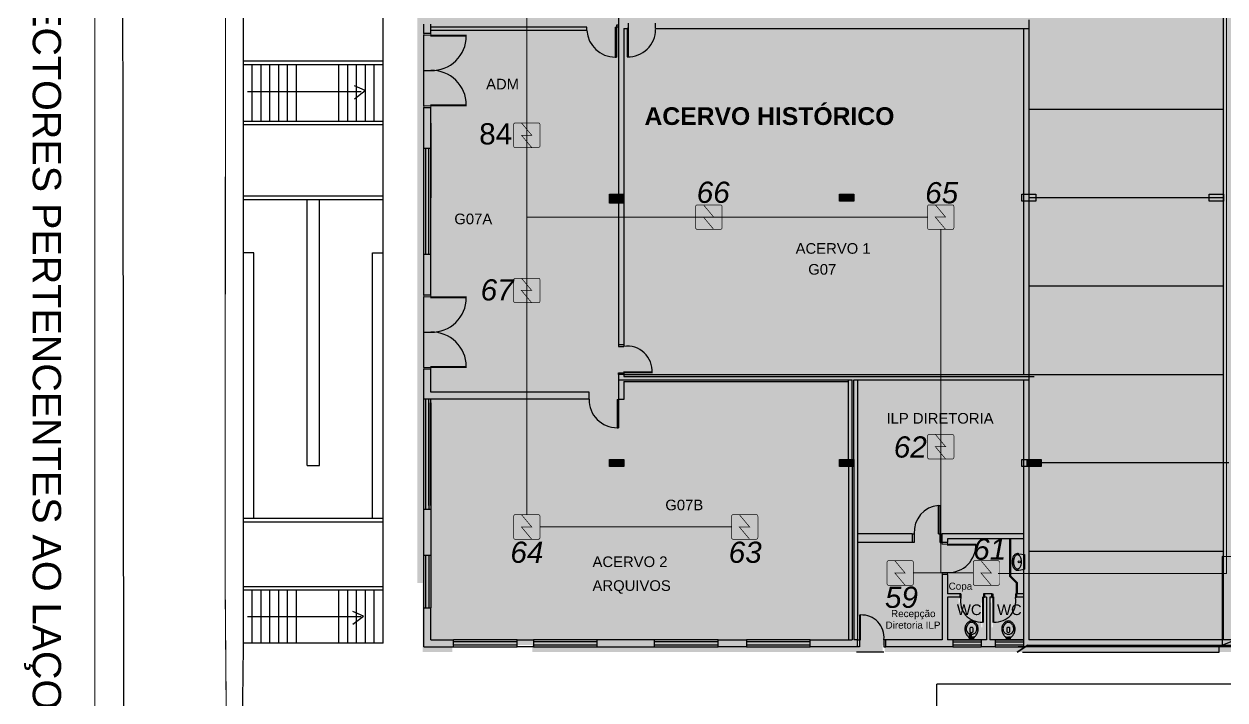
# Model space of a CAD drawing. Header units: metres. Extents: x -331 to 2982, y 362 to 2539.
# Drawn here: x 732.57 to 766.52, y 978.54 to 997.66 of the extents above; entities that cross this region are included whole.
import ezdxf
from ezdxf.enums import TextEntityAlignment as Align

# ---------------------------------------------------------------- set-up
doc = ezdxf.new("R2010")
doc.units = ezdxf.units.M
doc.layers.get('0').update_dxf_attribs({"color": 251})
for name, color, linetype in [('72_EGR_BASE_PRIMITIVE', 7, 'Continuous'), ('CX', 251, 'Continuous'), ('DET. FUMAÇA', 1, 'Continuous'), ('Div', 251, 'Continuous'), ('Pis', 251, 'Continuous')]:
    doc.layers.add(name, color=color, linetype=linetype)
doc.layers.add('_salas', color=251, linetype='Continuous', plot=False)
doc.styles.add('ARIAL', font='arial.ttf')
doc.styles.add('DESTAQUE', font='arial.ttf', dxfattribs={"height": 0.4})
doc.styles.get("Standard").update_dxf_attribs({"font": 'arial.ttf', "height": 0.3})
doc.styles.add('X3G_ENTITY_1416CCA9', font='arial.ttf', dxfattribs={"height": 0.6})
doc.styles.add('X3G_ENTITY_1416CCB3', font='arial.ttf', dxfattribs={"height": 0.6})
doc.styles.add('X3G_ENTITY_1416CCBD', font='arial.ttf', dxfattribs={"height": 0.6})
doc.styles.add('X3G_ENTITY_1416CCC7', font='arial.ttf', dxfattribs={"height": 0.6})
doc.styles.add('X3G_ENTITY_1416CCD1', font='arial.ttf', dxfattribs={"height": 0.6})
doc.styles.add('X3G_ENTITY_1416CCDB', font='arial.ttf', dxfattribs={"height": 0.6})
doc.styles.add('X3G_ENTITY_1416CCE5', font='arial.ttf', dxfattribs={"height": 0.6})
doc.styles.add('X3G_ENTITY_1416CCEF', font='arial.ttf', dxfattribs={"height": 0.6})
doc.styles.add('X3G_ENTITY_1416CCF9', font='arial.ttf', dxfattribs={"height": 0.6})
doc.styles.add('X3G_ENTITY_14210D82', font='arial.ttf', dxfattribs={"height": 0.3})
doc.styles.add('X3G_ENTITY_14210DC2', font='arial.ttf', dxfattribs={"height": 0.3})
doc.styles.add('X3G_ENTITY_14210E40', font='arialbd.ttf', dxfattribs={"height": 0.5})
doc.styles.add('X3G_ENTITY_14210E7E', font='arial.ttf', dxfattribs={"height": 0.3})
doc.styles.add('X3G_ENTITY_14210ED7', font='arial.ttf', dxfattribs={"height": 0.3})
doc.styles.add('X3G_ENTITY_14210F54', font='arial.ttf', dxfattribs={"height": 0.3})
doc.styles.add('X3G_ENTITY_14210FD1', font='arial.ttf', dxfattribs={"height": 0.2})
doc.styles.add('X3G_ENTITY_14211013', font='arial.ttf', dxfattribs={"height": 0.2})
doc.styles.add('X3G_ENTITY_14211092', font='arial.ttf', dxfattribs={"height": 0.2})

# ---------------------------------------------------------------- blocks, each defined once
blk = doc.blocks.new('PILAR')
for p, q in [((-0.1, 0.2), (0.1, 0.2)), ((-0.1, -0.2), (-0.1, 0.2)), ((0.1, 0.2), (0.1, -0.2)), ((0.1, -0.2), (-0.1, -0.2))]:
    blk.add_line(p, q)
blk.add_solid([(-0.1, -0.2), (-0.1, 0.2), (0.1, -0.2), (0.1, 0.2)])
blk = doc.blocks.new('Detector de fumaça')
at = {"layer": 'DET. FUMAÇA', "linetype": 'Continuous', "lineweight": 15, "const_width": 0.0187}
blk.add_lwpolyline([(774.599, 539.816), (775.249, 539.816, -0.414214), (775.296, 539.769), (775.296, 539.167, -0.414214), (775.249, 539.12), (774.599, 539.12, -0.414214), (774.553, 539.167), (774.553, 539.769, -0.414214)], format="xyb", close=True, dxfattribs=at)
blk.add_lwpolyline([(774.773, 539.816), (775.064, 539.468), (774.773, 539.468), (775.064, 539.12)], dxfattribs=at)
blk = doc.blocks.new('BACIA')
for p, q in [((-0.069, -0.15), (-0.074, -0.15)), ((-0.062, -0.15), (-0.069, -0.15)), ((-0.062, -0.092), (-0.062, -0.15)), ((0, -0.08), (-0.052, -0.08)), ((-0.044, -0.304), (-0.044, -0.4)), ((0.052, -0.08), (0, -0.08)), ((0.032, -0.115), (0, -0.115)), ((0.036, -0.142), (0.036, -0.131)), ((0.044, -0.4), (0.044, -0.304)), ((0.062, -0.15), (0.062, -0.092)), ((0.069, -0.15), (0.062, -0.15)), ((0.074, -0.15), (0.069, -0.15)), ((-0.118, -0.489), (-0.136, -0.454)), ((0.118, -0.489), (0.136, -0.454))]:
    blk.add_line(p, q)
for points in [[(-0.062, -0.15), (0, -0.15)], [(0.062, -0.15), (0, -0.15)]]:
    blk.add_lwpolyline(points)
blk.add_lwpolyline([(-0.044, -0.15, 0.380199), (-0.036, -0.142), (-0.036, -0.131, 0.087349), (-0.037, -0.127, -0.172037), (-0.037, -0.118, -0.102747), (-0.036, -0.116, -0.167994), (-0.032, -0.115), (0, -0.115)], format="xyb")
for centre, radius, start, end in [((0.055, -0.38), 0.243, 163.2378, 187.0453), ((0.145, -0.398), 0.335, 145.8476, 164.7475), ((-0.008, -0.384), 0.146, 149.7019, 190.4456), ((0.001, -0.386), 0.154, 90.2488, 150.3441), ((0.132, -0.391), 0.32, 131.9479, 145.5381), ((-0.075, -0.16), 0.0102, 88.3086, 135.2439), ((-0.051, -0.092), 0.0118, 93.6802, 181.2989), ((0, -0.356), 0.0683, 49.3118, 130.6882), ((-0.001, -0.386), 0.154, 29.6559, 89.7512), ((0.032, -0.122), 0.00666, 53.8977, 92.0428), ((0.032, -0.121), 0.00592, 22.5984, 46.064), ((0.048, -0.132), 0.0119, 155.9796, 175.9479), ((0.044, -0.142), 0.00832, 182.0149, 265.282), ((0.025, -0.123), 0.0131, 340.3418, 19.3875), ((0.051, -0.092), 0.0118, 358.7011, 86.3198), ((0.075, -0.16), 0.0102, 44.7561, 91.6914), ((-0.132, -0.391), 0.32, 34.4619, 48.0521), ((-0.145, -0.398), 0.335, 15.2525, 34.1524), ((0.008, -0.384), 0.146, 349.5544, 30.2981), ((-0.055, -0.38), 0.243, 352.9547, 16.7622), ((0.06, -0.382), 0.248, 186.483, 211.073), ((0.076, -0.369), 0.268, 211.6809, 231.8397), ((0.003, -0.383), 0.157, 190.028, 206.9274), ((0.076, -0.369), 0.228, 211.6809, 231.8397), ((0, -0.461), 0.149, 233.0019, 270.1282), ((0, -0.461), 0.109, 233.0019, 270.1282), ((-0.02, -0.4), 0.0241, 179.1095, 246.4896), ((0, -0.343), 0.0846, 249.2223, 290.7777), ((0, -0.461), 0.109, 269.8718, 306.9981), ((0, -0.461), 0.149, 269.8718, 306.9981), ((0.02, -0.4), 0.0241, 293.5104, 0.8905), ((-0.076, -0.369), 0.228, 308.1603, 328.3191), ((-0.076, -0.369), 0.268, 308.1603, 328.3191), ((-0.003, -0.383), 0.157, 333.0726, 349.972), ((-0.06, -0.382), 0.248, 328.927, 353.517)]:
    blk.add_arc(centre, radius, start, end)
blk = doc.blocks.new('Lavat-m')
for p, q in [((-0.231, -0.178), (-0.204, -0.02)), ((-0.204, -0.02), (0.204, -0.02)), ((0.231, -0.178), (0.204, -0.02))]:
    blk.add_line(p, q)
blk.add_lwpolyline([(-0.235, -0.219, 0.144135), (-0.219, -0.273, 0.107177), (-0.166, -0.326, 0.077907), (-0.094, -0.358, 0.065123), (0, -0.37, 0.065123), (0.094, -0.358, 0.077907), (0.166, -0.326, 0.107177), (0.219, -0.273, 0.144135), (0.235, -0.219, 0.144135)], format="xyb")
blk.add_lwpolyline([(0.199, -0.219, 0.144135), (0.189, -0.185, 0.107177), (0.147, -0.143, 0.077907), (0.084, -0.115, 0.065123), (0, -0.104, 0.065123), (-0.084, -0.115, 0.077907), (-0.147, -0.143, 0.107177), (-0.189, -0.185, 0.144135), (-0.199, -0.219, 0.144135), (-0.189, -0.253, 0.107177), (-0.147, -0.295, 0.077907), (-0.084, -0.323, 0.065123), (0, -0.334, 0.065123), (0.084, -0.323, 0.077907), (0.147, -0.295, 0.107177), (0.189, -0.253, 0.144135)], format="xyb", close=True)
blk.add_circle((0, -0.166), 0.03)
for start, end in [(170, 180), (0, 10)]:
    blk.add_arc((0, -0.219), 0.235, start, end)
blk = doc.blocks.new('5402fc7a-3275-4cf8-b8b6-c7320fe52705')
at = {"layer": 'Pis'}
for p, q in [((758.42, 983.247), (758.42, 984.047)), ((758.47, 983.247), (758.47, 984.047))]:
    blk.add_line(p, q, dxfattribs=at)
blk.add_arc((758.482, 983.301), 0.748, 94.6189, 184.1591, dxfattribs=at)

msp = doc.modelspace()

# ---------------------------------------------------------------- hatches: boundary and pattern name
at = {"layer": '_salas', "transparency": 33554559}
h = msp.add_hatch(color=256, dxfattribs=at)
h.dxf.hatch_style = 1
h.paths.add_polyline_path([(743.691, 1030.197), (738.741, 1030.197), (738.741, 1007.497), (743.691, 1007.497), (743.691, 981.851), (780.886, 981.883), (780.886, 1015.047), (784.766, 1015.047), (784.766, 1015.761), (810.566, 1029.56), (810.566, 1041.747), (784.766, 1055.419), (767.741, 1055.419), (767.741, 1064.147), (769.951, 1064.147), (769.951, 1067.119), (767.851, 1067.119), (750.241, 1076.027), (750.241, 1078.035), (743.741, 1078.035)])
h.paths.add_polyline_path([(790.666, 1042.793), (802.173, 1036.644), (802.173, 1034.859), (790.666, 1028.71)], flags=16)
at = {"layer": '_salas'}
h = msp.add_hatch(color=256, dxfattribs=at)
h.paths.add_polyline_path([(756.098, 980.097), (755.991, 980.097), (755.991, 984.997), (755.948, 984.997), (755.948, 980.097), (754.761, 980.097), (754.761, 979.897), (756.098, 979.897)])
h.paths.add_polyline_path([(755.948, 984.997), (755.841, 984.997), (755.841, 980.097), (755.948, 980.097)], flags=17)
h.paths.add_polyline_path([(756.098, 987.447), (755.991, 987.447), (755.991, 985.197), (755.991, 984.997), (755.991, 980.097), (756.098, 980.097), (756.098, 980.214)])
h.paths.add_polyline_path([(758.791, 980.097), (758.641, 980.097), (758.641, 981.297), (758.991, 981.297), (758.991, 981.397), (758.641, 981.397), (758.641, 981.947), (758.491, 981.947), (758.491, 980.097), (756.898, 980.097), (756.898, 979.897), (758.791, 979.897)])
h.paths.add_polyline_path([(759.741, 981.297), (759.691, 981.297), (759.661, 981.297), (759.661, 980.597), (759.631, 980.597, -0.494134), (759.021, 981.297), (758.991, 981.297), (758.641, 981.297), (758.641, 980.097), (758.791, 980.097), (759.591, 980.097), (759.741, 980.097)])
h.paths.add_polyline_path([(759.499, 980.329, -0.082654), (759.453, 980.229, -0.059368), (759.403, 980.172, -0.207706), (759.395, 980.169), (759.39, 980.169), (759.383, 980.169), (759.383, 980.111, -0.439902), (759.371, 980.099), (759.321, 980.099), (759.271, 980.099, -0.439902), (759.258, 980.111), (759.258, 980.169), (759.251, 980.169), (759.246, 980.169, -0.207706), (759.239, 980.172, -0.059368), (759.189, 980.229, -0.082654), (759.143, 980.329, -0.104255), (759.134, 980.429, -0.107708), (759.168, 980.529, -0.088187), (759.231, 980.599, -0.163426), (759.321, 980.629, -0.163426), (759.411, 980.599, -0.088187), (759.473, 980.529, -0.107708), (759.507, 980.429, -0.104255)], flags=16)
h.paths.add_polyline_path([(759.255, 980.567, 0.087722), (759.202, 980.508), (759.184, 980.473, 0.073871), (759.17, 980.429, 0.179674), (759.187, 980.329, 0.268395), (759.321, 980.251, 0.268395), (759.454, 980.329, 0.179674), (759.472, 980.429, 0.073871), (759.457, 980.473), (759.439, 980.508, 0.087722), (759.386, 980.567, 0.162717), (759.321, 980.589, 0.162717)], flags=0)
h.paths.add_polyline_path([(759.365, 980.419), (759.365, 980.323, -0.370787), (759.276, 980.323), (759.276, 980.419, -0.339577), (759.294, 980.443, -0.163738), (759.348, 980.443, -0.339577)], flags=0)
h.paths.add_polyline_path([(759.358, 980.137, 0.172037), (759.358, 980.146, -0.123106), (759.357, 980.152), (759.357, 980.161, -0.400462), (759.364, 980.169), (759.321, 980.169), (759.277, 980.169, -0.400462), (759.285, 980.161), (759.285, 980.152, -0.123106), (759.284, 980.146, 0.172037), (759.284, 980.137, 0.102747), (759.285, 980.135, 0.149716), (759.289, 980.134), (759.321, 980.134), (759.353, 980.134, 0.149716), (759.356, 980.135, 0.102747)], flags=0)
h.paths.add_polyline_path([(759.453, 980.229, 0.082654), (759.499, 980.329, 0.104255), (759.507, 980.429, 0.107708), (759.473, 980.529, 0.088187), (759.411, 980.599, 0.163426), (759.321, 980.629, 0.163426), (759.231, 980.599, 0.088187), (759.168, 980.529, 0.107708), (759.134, 980.429, 0.104255), (759.143, 980.329, 0.082654), (759.189, 980.229, 0.060312), (759.24, 980.171, 0.161718), (759.246, 980.169), (759.251, 980.169), (759.258, 980.169), (759.276, 980.169, -0.449066), (759.285, 980.161), (759.285, 980.152, -0.035376), (759.285, 980.15), (759.285, 980.161, 0.380199), (759.277, 980.169), (759.258, 980.169), (759.258, 980.111, 0.388984), (759.269, 980.099), (759.321, 980.099), (759.372, 980.099, 0.388984), (759.383, 980.111), (759.383, 980.169), (759.39, 980.169), (759.396, 980.169, 0.161718), (759.402, 980.171, 0.060312)], flags=0)
h.paths.add_polyline_path([(759.358, 980.137, 0.172037), (759.358, 980.146, -0.123106), (759.357, 980.152), (759.357, 980.161, -0.400462), (759.364, 980.169, 0.380199), (759.357, 980.161), (759.357, 980.15, 0.067295), (759.357, 980.147, -0.166865), (759.358, 980.139, -0.068596), (759.358, 980.137, -57.771036)], flags=0)
h.paths.add_polyline_path([(759.285, 980.135, 0.149716), (759.289, 980.134), (759.289, 980.134, -0.167994)], flags=0)
h.paths.add_polyline_path([(759.284, 980.137, -0.023165), (759.283, 980.139, 0.051225)], flags=0)
h.paths.add_polyline_path([(759.365, 980.42, 0.294312), (759.351, 980.442, 0.183333), (759.291, 980.442, 0.294312), (759.276, 980.42), (759.276, 980.323, 0.370787), (759.365, 980.323)], flags=0)
h.paths.add_polyline_path([(760.408, 980.42, 0.294312), (760.393, 980.442, 0.183333), (760.333, 980.442, 0.294312), (760.319, 980.42), (760.319, 980.323, 0.370787), (760.408, 980.323)], flags=0)
h.paths.add_polyline_path([(760.495, 980.229, 0.082654), (760.541, 980.329, 0.104255), (760.55, 980.429, 0.107708), (760.516, 980.529, 0.088187), (760.453, 980.599, 0.163426), (760.363, 980.629, 0.163426), (760.273, 980.599, 0.088187), (760.211, 980.529, 0.107708), (760.177, 980.429, 0.104255), (760.185, 980.329, 0.082654), (760.231, 980.229, 0.060312), (760.282, 980.171, 0.161718), (760.288, 980.169), (760.294, 980.169), (760.301, 980.169), (760.318, 980.169, -0.449066), (760.327, 980.161), (760.327, 980.152, -0.035376), (760.327, 980.15), (760.327, 980.161, 0.380199), (760.32, 980.169), (760.301, 980.169), (760.301, 980.111, 0.388984), (760.312, 980.099), (760.363, 980.099), (760.415, 980.099, 0.388984), (760.426, 980.111), (760.426, 980.169), (760.433, 980.169), (760.438, 980.169, 0.161718), (760.444, 980.171, 0.060312)])
h.paths.add_polyline_path([(760.298, 980.567, 0.087722), (760.245, 980.508), (760.227, 980.473, 0.073871), (760.212, 980.429, 0.179674), (760.23, 980.329, 0.268395), (760.363, 980.251, 0.268395), (760.497, 980.329, 0.179674), (760.514, 980.429, 0.073871), (760.5, 980.473), (760.482, 980.508, 0.087722), (760.429, 980.567, 0.162717), (760.363, 980.589, 0.162717)], flags=16)
h.paths.add_polyline_path([(760.407, 980.169, 0.380199), (760.399, 980.161), (760.399, 980.15, 0.067295), (760.4, 980.147, -0.166865), (760.401, 980.139, -0.068596), (760.4, 980.137, -57.771036), (760.4, 980.137, 0.172037), (760.4, 980.146, -0.123106), (760.399, 980.152), (760.399, 980.161, -0.400462)], flags=16)
h.paths.add_polyline_path([(760.319, 980.323), (760.319, 980.419, -0.339577), (760.336, 980.443, -0.163738), (760.39, 980.443, -0.339577), (760.408, 980.419), (760.408, 980.323, -0.370787)], flags=0)
h.paths.add_polyline_path([(760.326, 980.139, 0.051226), (760.326, 980.137, -0.023165)], flags=16)
h.paths.add_polyline_path([(760.332, 980.134, -0.017829), (760.331, 980.134)], flags=16)
h.paths.add_polyline_path([(759.991, 980.097), (759.841, 980.097), (759.841, 981.297), (759.891, 981.297), (759.891, 981.397), (759.691, 981.397), (759.691, 981.297), (759.741, 981.297), (759.741, 980.097), (759.591, 980.097), (759.591, 979.897), (759.991, 979.897)])
h.paths.add_polyline_path([(759.591, 980.037), (758.791, 980.037), (758.791, 979.957), (759.591, 979.957)])
h.paths.add_polyline_path([(759.591, 979.957), (758.791, 979.957), (758.791, 979.897), (759.591, 979.897)])
h.paths.add_polyline_path([(760.791, 980.037), (759.991, 980.037), (759.991, 979.957), (760.791, 979.957)])
h.paths.add_polyline_path([(760.791, 980.097), (759.991, 980.097), (759.991, 980.037), (760.791, 980.037)])
h.paths.add_polyline_path([(760.791, 979.957), (759.991, 979.957), (759.991, 979.897), (760.791, 979.897)])
h.paths.add_polyline_path([(760.791, 982.092), (760.659, 982.069, -0.043661), (760.618, 982.065, -0.144135), (760.565, 982.081, -0.107177), (760.512, 982.134, -0.077907), (760.48, 982.206, -0.065123), (760.467, 982.3, -0.065123), (760.48, 982.394, -0.077907), (760.512, 982.466, -0.107177), (760.565, 982.519, -0.144135), (760.618, 982.535, -0.043661), (760.659, 982.531), (760.791, 982.508), (760.791, 982.947), (760.421, 982.947), (760.421, 981.909), (760.621, 981.709), (760.621, 981.397), (760.791, 981.397)])
h.paths.add_polyline_path([(760.791, 981.397), (760.591, 981.397), (760.591, 981.297), (760.791, 981.297)])
h.paths.add_polyline_path([(752.961, 980.097), (752.161, 980.097), (752.161, 979.897), (752.961, 979.897)])
h.paths.add_polyline_path([(754.761, 979.952), (752.961, 979.952), (752.961, 979.897), (754.761, 979.897)])
h.paths.add_polyline_path([(754.761, 980.042), (752.961, 980.042), (752.961, 979.952), (754.761, 979.952)])
h.paths.add_polyline_path([(754.761, 980.097), (752.961, 980.097), (752.961, 980.042), (754.761, 980.042)])
h.paths.add_polyline_path([(752.161, 979.952), (750.361, 979.952), (750.361, 979.897), (752.161, 979.897)])
h.paths.add_polyline_path([(752.161, 980.042), (750.361, 980.042), (750.361, 979.952), (752.161, 979.952)])
h.paths.add_polyline_path([(752.161, 980.097), (750.361, 980.097), (750.361, 980.042), (752.161, 980.042)])
h.paths.add_polyline_path([(750.361, 980.097), (748.741, 980.097), (748.741, 979.897), (750.361, 979.897)])
h.paths.add_polyline_path([(748.741, 979.952), (746.941, 979.952), (746.941, 979.897), (748.741, 979.897)])
h.paths.add_polyline_path([(748.741, 980.042), (746.941, 980.042), (746.941, 979.952), (748.741, 979.952)])
h.paths.add_polyline_path([(748.741, 980.097), (746.941, 980.097), (746.941, 980.042), (748.741, 980.042)])
h.paths.add_polyline_path([(744.681, 980.097), (744.041, 980.097), (744.041, 980.997), (743.841, 980.997), (743.841, 979.897), (744.681, 979.897)])
h.paths.add_polyline_path([(743.986, 982.487), (743.896, 982.487), (743.896, 980.997), (743.986, 980.997)])
h.paths.add_polyline_path([(744.041, 982.487), (743.986, 982.487), (743.986, 980.997), (744.041, 980.997)])
h.paths.add_polyline_path([(743.896, 982.487), (743.841, 982.487), (743.841, 980.997), (743.896, 980.997)])
h = msp.add_hatch(color=256, dxfattribs=at)
h.paths.add_polyline_path([(775.397, 984.134, -0.427098), (774.697, 984.804), (774.697, 984.834), (775.397, 984.834), (775.397, 984.897), (772.541, 984.897), (772.541, 980.097), (775.397, 980.097)])
h.paths.add_polyline_path([(774.563, 981.112), (774.563, 980.112), (772.563, 980.112), (772.563, 981.112)], flags=16)
h.paths.add_polyline_path([(774.565, 981.984), (772.565, 981.984), (772.565, 982.984), (774.565, 982.984)], flags=16)
h.paths.add_polyline_path([(775.382, 980.72), (775.382, 980.12), (774.582, 980.12), (774.582, 980.72)], flags=16)
h.paths.add_polyline_path([(773.161, 981.146), (772.561, 981.146), (772.561, 981.946), (773.161, 981.946)], flags=16)
h.paths.add_polyline_path([(773.169, 983.032), (772.569, 983.032), (772.569, 983.832), (773.169, 983.832)], flags=16)
h.paths.add_polyline_path([(774.574, 983.868), (772.574, 983.868), (772.574, 984.868), (774.574, 984.868)], flags=16)
h.paths.add_polyline_path([(777.891, 983.922), (776.263, 983.922, -0.427098), (775.593, 983.222), (775.563, 983.222), (775.563, 983.922), (775.497, 983.922), (775.497, 980.097), (777.891, 980.097), (777.891, 980.2), (777.891, 981)])
h.paths.add_polyline_path([(777.521, 981.162), (777.521, 980.162), (775.521, 980.162), (775.521, 981.162)], flags=16)
h.paths.add_polyline_path([(776.846, 981.866), (776.846, 983.866), (777.846, 983.866), (777.846, 981.866)], flags=16)
h.paths.add_polyline_path([(776.125, 981.289), (775.525, 981.289), (775.525, 982.089), (776.125, 982.089)], flags=16)
h.paths.add_polyline_path([(780.841, 983.147), (780.841, 983.922), (780.731, 983.922), (780.731, 983.222), (780.701, 983.222, -0.427098), (780.031, 983.922), (778.041, 983.922), (778.041, 981), (778.041, 980.2), (778.041, 980.097), (780.841, 980.097)])
h.paths.add_polyline_path([(780.801, 981.13), (780.801, 980.13), (778.801, 980.13), (778.801, 981.13)], flags=16)
h.paths.add_polyline_path([(779.1, 981.892), (778.1, 981.892), (778.1, 983.892), (779.1, 983.892)], flags=16)
h.paths.add_polyline_path([(780.213, 982.02), (780.813, 982.02), (780.813, 981.22), (780.213, 981.22)], flags=16)
h.paths.add_polyline_path([(780.213, 982.092), (780.213, 982.892), (780.813, 982.892), (780.813, 982.092)], flags=16)
h.paths.add_polyline_path([(760.791, 981.297), (760.591, 981.297), (760.591, 981.297), (760.561, 981.297), (760.561, 981.297, -0.494134), (759.951, 980.597), (759.921, 980.597), (759.921, 981.297), (759.891, 981.297), (759.841, 981.297), (759.841, 980.097), (759.991, 980.097), (760.791, 980.097)])
h.paths.add_polyline_path([(760.516, 980.529, -0.107708), (760.55, 980.429, -0.104255), (760.541, 980.329, -0.082654), (760.495, 980.229, -0.059368), (760.445, 980.172, -0.207706), (760.438, 980.169), (760.426, 980.169), (760.426, 980.111, -0.439902), (760.413, 980.099), (760.363, 980.099), (760.313, 980.099, -0.439902), (760.301, 980.111), (760.301, 980.169), (760.289, 980.169, -0.207706), (760.281, 980.172, -0.059368), (760.231, 980.229, -0.082654), (760.185, 980.329, -0.104255), (760.177, 980.429, -0.107708), (760.211, 980.529, -0.088187), (760.273, 980.599, -0.163426), (760.363, 980.629, -0.163426), (760.453, 980.599, -0.088187)], flags=16)
h.paths.add_polyline_path([(760.298, 980.567, 0.087722), (760.245, 980.508), (760.227, 980.473, 0.073871), (760.212, 980.429, 0.179674), (760.23, 980.329, 0.268395), (760.363, 980.251, 0.268395), (760.497, 980.329, 0.179674), (760.514, 980.429, 0.073871), (760.5, 980.473), (760.482, 980.508, 0.087722), (760.429, 980.567, 0.162717), (760.363, 980.589, 0.162717)], flags=0)
h.paths.add_polyline_path([(760.408, 980.419), (760.408, 980.323, -0.370787), (760.319, 980.323), (760.319, 980.419, -0.339577), (760.336, 980.443, -0.163738), (760.39, 980.443, -0.339577)], flags=0)
h.paths.add_polyline_path([(760.408, 980.169, 0.041196), (760.407, 980.169)], flags=0)
h.paths.add_polyline_path([(760.327, 980.161, 0.017585), (760.327, 980.161)], flags=0)
h.paths.add_polyline_path([(760.334, 980.134, -0.465495), (760.326, 980.139, -0.166865), (760.327, 980.147, 50.158676), (760.326, 980.146, 0.172037), (760.326, 980.137, 0.102747), (760.328, 980.135, 0.149716), (760.331, 980.134)], flags=0)
h.paths.add_polyline_path([(759.021, 981.297), (758.991, 981.297), (758.641, 981.297), (758.641, 980.097), (758.791, 980.097), (759.591, 980.097), (759.741, 980.097), (759.741, 981.297), (759.691, 981.297), (759.661, 981.297), (759.661, 980.597), (759.631, 980.597, -0.494134)])
h.paths.add_polyline_path([(759.168, 980.529, -0.088187), (759.231, 980.599, -0.163426), (759.321, 980.629, -0.163426), (759.411, 980.599, -0.088187), (759.473, 980.529, -0.107708), (759.507, 980.429, -0.104255), (759.499, 980.329, -0.082654), (759.453, 980.229, -0.059368), (759.403, 980.172, -0.207706), (759.395, 980.169), (759.383, 980.169), (759.383, 980.111, -0.439902), (759.371, 980.099), (759.321, 980.099), (759.271, 980.099, -0.439902), (759.258, 980.111), (759.258, 980.169), (759.246, 980.169, -0.207706), (759.239, 980.172, -0.059368), (759.189, 980.229, -0.082654), (759.143, 980.329, -0.104255), (759.134, 980.429, -0.107708)], flags=16)
h.paths.add_polyline_path([(759.255, 980.567, 0.087722), (759.202, 980.508), (759.184, 980.473, 0.073871), (759.17, 980.429, 0.179674), (759.187, 980.329, 0.268395), (759.321, 980.251, 0.268395), (759.454, 980.329, 0.179674), (759.472, 980.429, 0.073871), (759.457, 980.473), (759.439, 980.508, 0.087722), (759.386, 980.567, 0.162717), (759.321, 980.589, 0.162717)], flags=0)
h.paths.add_polyline_path([(759.294, 980.443, -0.163738), (759.348, 980.443, -0.339577), (759.365, 980.419), (759.365, 980.323, -0.370787), (759.276, 980.323), (759.276, 980.419, -0.339577)], flags=16)
h.paths.add_polyline_path([(759.366, 980.169, 0.041196), (759.364, 980.169)], flags=16)
h.paths.add_polyline_path([(759.285, 980.161, 0.017585), (759.285, 980.161)], flags=16)
h.paths.add_polyline_path([(759.284, 980.146, 0.172037), (759.284, 980.137, 0.102747), (759.285, 980.135, 0.149716), (759.289, 980.134), (759.291, 980.134, -0.465495), (759.283, 980.139, -0.166865), (759.284, 980.147, 50.158676)], flags=16)
h.paths.add_polyline_path([(760.391, 981.897), (760.391, 982.947), (758.641, 982.947), (758.641, 982.847), (758.641, 982.802), (759.441, 982.802, -0.432301), (758.641, 981.997), (758.641, 981.947), (758.641, 981.397), (758.991, 981.397), (759.021, 981.397), (759.021, 981.297, 0.494134), (759.631, 980.597), (759.631, 981.297), (759.661, 981.297), (759.661, 981.397), (759.691, 981.397), (759.891, 981.397), (759.921, 981.397), (759.921, 981.297), (759.951, 981.297), (759.951, 980.597, 0.494136), (760.561, 981.297), (760.561, 981.297), (760.561, 981.397), (760.591, 981.397), (760.591, 981.697)])
h.paths.add_polyline_path([(759.441, 982.772), (758.641, 982.772), (758.641, 982.797), (758.491, 982.797), (758.491, 982.847), (758.437, 982.847), (758.437, 983.097), (758.387, 983.097), (758.387, 983.897, 0.411162), (757.703, 983.097), (757.701, 983.097), (757.701, 982.847), (757.64, 982.847), (756.098, 982.847), (756.098, 980.214), (756.153, 980.214), (756.153, 980.914), (756.183, 980.914), (756.183, 980.214), (756.153, 980.214), (756.153, 980.097), (756.098, 980.097), (756.098, 979.897), (756.846, 979.897), (756.846, 980.097), (756.898, 980.097), (758.491, 980.097), (758.491, 981.947), (758.491, 981.997), (758.641, 981.997, 0.420917)])
h = msp.add_hatch(color=256, dxfattribs=at)
h.paths.add_polyline_path([(772.441, 982.547), (766.441, 980.097), (772.441, 980.097)])
h.paths.add_polyline_path([(772.441, 982.547), (766.441, 982.597), (766.441, 980.097)])
h.paths.add_polyline_path([(766.352, 980.097), (760.941, 980.097), (760.791, 979.997), (760.791, 979.897), (766.352, 979.897)])
h.paths.add_polyline_path([(760.941, 984.997), (760.891, 984.997), (760.791, 984.997), (760.791, 983.092), (760.791, 982.508), (760.817, 982.504), (760.817, 982.096), (760.791, 982.092), (760.791, 979.997), (760.941, 980.097)])
h.paths.add_polyline_path([(775.497, 980.097), (766.352, 980.097), (766.352, 979.897), (775.497, 979.897)])
h.paths.add_polyline_path([(775.497, 984.134), (775.397, 984.134), (775.397, 980.097), (775.497, 980.097)])
h.paths.add_polyline_path([(778.041, 983.922), (780.031, 983.922), (780.031, 984.022), (778.041, 984.022), (777.891, 984.022), (777.891, 981), (778.041, 981)])
h.paths.add_polyline_path([(778.041, 980.2), (777.891, 980.2), (777.891, 980.097), (778.041, 980.097)])
h.paths.add_polyline_path([(783.691, 980.053), (783.691, 980.097), (778.041, 980.097), (775.497, 980.097), (775.497, 979.897), (783.691, 979.897)])
h.paths.add_polyline_path([(780.991, 983.147), (780.841, 983.147), (780.841, 980.097), (780.991, 980.097)])
h.paths.add_polyline_path([(783.571, 983.053), (783.491, 983.053), (783.491, 980.097), (783.571, 980.097)])
h.paths.add_polyline_path([(783.611, 983.053), (783.571, 983.053), (783.571, 980.097), (783.611, 980.097)])
h.paths.add_polyline_path([(783.691, 983.053), (783.611, 983.053), (783.611, 980.097), (783.691, 980.097)])
h = msp.add_hatch(color=256, dxfattribs=at)
h.paths.add_polyline_path([(759.591, 980.097), (758.791, 980.097), (758.791, 980.037), (759.591, 980.037)])
h.paths.add_polyline_path([(760.621, 981.709), (760.421, 981.909), (760.421, 982.947), (760.391, 982.947), (760.391, 981.897), (760.591, 981.697), (760.591, 981.397), (760.621, 981.397)])
h.paths.add_polyline_path([(760.591, 981.397), (760.561, 981.397), (760.561, 981.297), (760.591, 981.297)])
h.paths.add_polyline_path([(760.408, 980.42, 0.294312), (760.393, 980.442, 0.183333), (760.333, 980.442, 0.294312), (760.319, 980.42), (760.319, 980.323, 0.370787), (760.408, 980.323)])
h.paths.add_polyline_path([(759.454, 980.329, 0.179674), (759.472, 980.429, 0.073871), (759.457, 980.473), (759.439, 980.508, 0.087722), (759.386, 980.567, 0.162717), (759.321, 980.589, 0.162717), (759.255, 980.567, 0.087722), (759.202, 980.508), (759.184, 980.473, 0.073871), (759.17, 980.429, 0.179674), (759.187, 980.329, 0.268395), (759.321, 980.251, 0.268395)])
h.paths.add_polyline_path([(759.365, 980.323, -0.370787), (759.276, 980.323), (759.276, 980.419, -0.302776), (759.291, 980.442, -0.183333), (759.351, 980.442, -0.302776), (759.365, 980.419)], flags=16)
h.paths.add_polyline_path([(759.358, 980.146, -0.123106), (759.357, 980.152), (759.357, 980.161, -0.400462), (759.364, 980.169), (759.321, 980.169), (759.277, 980.169, -0.400462), (759.285, 980.161), (759.285, 980.152, -0.123106), (759.284, 980.146, 0.172037), (759.284, 980.137, 0.102747), (759.285, 980.135, 0.149716), (759.289, 980.134), (759.321, 980.134), (759.353, 980.134, 0.149716), (759.356, 980.135, 0.102747), (759.358, 980.137, 0.172037)])
for points in [[(766.441, 982.597), (760.941, 982.597), (760.941, 980.097), (766.441, 980.097)], [(755.841, 981.861), (744.041, 981.851), (744.041, 980.997), (744.041, 980.097), (744.681, 980.097), (746.481, 980.097), (746.941, 980.097), (748.741, 980.097), (750.361, 980.097), (752.161, 980.097), (752.961, 980.097), (754.761, 980.097), (755.841, 980.097)], [(759.365, 980.42, 0.294312), (759.351, 980.442, 0.183333), (759.291, 980.442, 0.294312), (759.276, 980.42), (759.276, 980.323, 0.370787), (759.365, 980.323)]]:
    msp.add_hatch(color=256, dxfattribs=at).paths.add_polyline_path(points)

# ---------------------------------------------------------------- linework, layer by layer
at = {"lineweight": 0}
for p, q in [((743.873, 997.397), (743.873, 997.662)), ((744.073, 997.397), (744.073, 997.662)), ((744.073, 997.397), (743.873, 997.397)), ((743.873, 995.347), (743.873, 997.347)), ((739.023, 994.907), (739.023, 996.507)), ((739.273, 994.907), (739.273, 996.507)), ((739.523, 994.907), (739.523, 996.507)), ((739.773, 994.907), (739.773, 996.507)), ((741.473, 994.907), (741.473, 996.507)), ((741.723, 994.907), (741.723, 996.507)), ((741.973, 994.907), (741.973, 996.507)), ((742.223, 994.907), (742.223, 996.507)), ((742.473, 994.907), (742.473, 996.507)), ((742.217, 995.777), (741.913, 995.911)), ((741.913, 995.549), (742.217, 995.777)), ((743.873, 995.297), (744.073, 995.297)), ((743.873, 994.857), (743.873, 994.988)), ((744.073, 994.988), (744.073, 995.054)), ((744.073, 994.857), (744.073, 994.988)), ((755.623, 992.747), (756.023, 992.747)), ((743.873, 987.947), (743.873, 989.947)), ((758.673, 982.997), (758.523, 982.997)), ((759.023, 981.547), (759.023, 981.447)), ((759.923, 981.447), (759.923, 981.547)), ((760.623, 981.547), (760.623, 981.447)), ((760.623, 981.547), (760.623, 981.447)), ((746.973, 980.247), (746.973, 980.047)), ((748.773, 980.047), (748.773, 980.247)), ((756.131, 980.247), (756.023, 980.247)), ((756.131, 980.047), (756.131, 980.247)), ((758.523, 980.247), (756.931, 980.247)), ((758.823, 980.247), (759.623, 980.247)), ((760.023, 980.247), (760.823, 980.247))]:
    msp.add_line(p, q, dxfattribs=at)
msp.add_lwpolyline([(924.793, 803.353), (923.977, 997.797, 0.414222), (918.991, 1002.798, 0.000679), (885.373, 1002.81), (885.373, 1011.002), (885.373, 1011.602), (886.346, 1011.602, 0.742789), (887.202, 1015.306), (883.812, 1016.616), (861.104, 1023.517), (822.286, 1041.497), (810.536, 1047.218), (766.937, 1070.37), (744.433, 1083.333), (742.89, 1084.221), (740.77, 1085.453, 0.577621), (738.214, 1083.99), (738.288, 1030.283), (738.258, 981.963), (738.478, 955.361), (738.53, 946.811), (739.233, 850.325)], format="xyb", dxfattribs=at)
at = {"layer": '72_EGR_BASE_PRIMITIVE', "color": 251, "linetype": 'Continuous', "lineweight": -3, "true_color": 0x5f5f5f}
msp.add_lwpolyline([(756.185, 980.247), (756.185, 980.047), (756.131, 980.047)], dxfattribs=at)
at = {"layer": '_salas'}
for p, q in [((772.441, 982.547), (766.441, 982.597)), ((766.441, 982.597), (766.441, 980.097)), ((766.441, 980.097), (772.441, 982.547)), ((760.941, 980.097), (760.641, 979.897)), ((760.641, 979.897), (760.941, 980.097)), ((760.941, 980.097), (766.441, 980.097)), ((766.352, 979.897), (766.352, 980.097)), ((766.441, 980.097), (766.441, 980.097)), ((766.441, 980.097), (772.441, 980.097)), ((756.872, 979.897), (756.098, 979.897)), ((760.791, 979.897), (766.352, 979.897))]:
    msp.add_line(p, q, dxfattribs=at)
at = {"layer": 'CX', "ltscale": 8}
for points in [[(749.655, 997.537), (749.625, 997.537), (749.625, 996.737), (749.655, 996.737)], [(756.185, 980.247), (756.215, 980.247), (756.215, 980.947), (756.185, 980.947)]]:
    msp.add_lwpolyline(points, close=True, dxfattribs=at)
at = {"layer": 'CX', "color": 251, "ltscale": 8, "true_color": 0x606060}
for centre, radius, start, end in [((749.654, 997.507), 0.771, 267.8106, 0), ((756.247, 980.313), 0.635, 354.0063, 92.888)]:
    msp.add_arc(centre, radius, start, end, dxfattribs=at)
at = {"layer": 'Div', "color": 230, "linetype": 'Continuous', "lineweight": 0}
msp.add_line((734.572, 958.064), (734.572, 1091.908), dxfattribs=at)
at = {"layer": 'Div', "color": 150, "linetype": 'Continuous', "lineweight": 0}
for p, q in [((746.785, 999.741), (746.785, 983.784)), ((758.111, 992.199), (746.785, 992.199)), ((758.482, 991.851), (758.482, 982.135)), ((747.156, 983.437), (752.57, 983.437)), ((757.709, 982.135), (759.401, 982.135))]:
    msp.add_line(p, q, dxfattribs=at)
msp.add_lwpolyline([(760.107, 982.122), (766.56, 982.122), (766.56, 999.851)], dxfattribs=at)
at = {"layer": 'Pis'}
for p, q in [((735.333, 1025.796), (735.365, 994.806)), ((738.773, 980.047), (738.773, 1007.647)), ((742.723, 980.147), (742.723, 1007.647)), ((749.373, 1000.897), (749.373, 988.594)), ((766.473, 980.247), (766.473, 1000.247)), ((743.873, 997.397), (743.873, 997.662)), ((744.073, 997.397), (744.073, 997.662)), ((748.483, 997.576), (744.073, 997.576)), ((748.483, 997.476), (748.483, 997.576)), ((749.283, 997.576), (749.318, 997.576)), ((749.283, 997.576), (749.283, 996.776)), ((749.373, 997.626), (749.318, 997.626)), ((749.318, 997.626), (749.318, 997.576)), ((749.373, 997.576), (749.318, 997.576)), ((749.318, 997.576), (749.318, 996.726)), ((749.655, 997.534), (749.655, 997.687)), ((750.421, 997.538), (750.421, 997.69)), ((760.973, 997.781), (760.973, 987.747)), ((744.073, 997.397), (743.873, 997.397)), ((743.873, 995.347), (743.873, 997.347)), ((748.483, 997.476), (744.073, 997.476)), ((749.283, 997.526), (749.283, 996.726)), ((749.283, 997.526), (749.318, 997.526)), ((749.523, 997.537), (749.523, 988.594)), ((749.523, 997.537), (749.655, 997.537)), ((750.425, 997.537), (760.973, 997.537)), ((760.823, 997.532), (760.823, 987.742)), ((742.723, 996.607), (738.773, 996.607)), ((749.283, 996.726), (749.318, 996.726)), ((742.723, 996.507), (738.773, 996.507)), ((739.023, 994.907), (739.023, 996.507)), ((739.273, 994.907), (739.273, 996.507)), ((739.523, 994.907), (739.523, 996.507)), ((739.773, 994.907), (739.773, 996.507)), ((740.023, 994.907), (740.023, 996.507)), ((740.273, 994.907), (740.273, 996.507)), ((741.473, 994.907), (741.473, 996.507)), ((741.723, 994.907), (741.723, 996.507)), ((741.973, 994.907), (741.973, 996.507)), ((742.223, 994.907), (742.223, 996.507)), ((742.473, 994.907), (742.473, 996.507)), ((743.873, 996.347), (744.073, 996.347)), ((742.217, 995.777), (741.913, 995.911)), ((738.889, 995.75), (742.103, 995.75)), ((741.913, 995.549), (742.217, 995.777)), ((743.873, 994.142), (743.873, 995.297)), ((743.873, 995.297), (744.073, 995.297)), ((744.073, 994.142), (744.073, 995.297)), ((766.473, 995.247), (760.974, 995.247)), ((742.723, 994.907), (738.773, 994.907)), ((743.873, 994.857), (743.873, 994.988)), ((743.873, 993.337), (743.873, 994.857)), ((744.073, 994.988), (744.073, 995.054)), ((744.073, 994.857), (744.073, 994.988)), ((744.073, 994.857), (744.073, 993.337)), ((735.365, 994.806), (735.401, 960.19)), ((742.723, 994.807), (738.773, 994.807)), ((744.073, 994.142), (743.873, 994.142)), ((743.873, 991.142), (743.873, 994.142)), ((743.928, 991.142), (743.928, 994.142)), ((744.018, 991.142), (744.018, 994.142)), ((744.073, 991.142), (744.073, 994.142)), ((743.873, 992.747), (743.873, 993.337)), ((744.073, 993.337), (744.073, 992.747)), ((760.773, 992.847), (761.173, 992.847)), ((760.773, 992.647), (760.773, 992.847)), ((760.773, 992.847), (761.173, 992.847)), ((760.773, 992.647), (760.773, 992.847)), ((761.173, 992.847), (761.173, 992.647)), ((761.173, 992.847), (761.173, 992.647)), ((766.073, 992.647), (766.073, 992.847)), ((766.073, 992.847), (766.473, 992.847)), ((766.073, 992.847), (766.473, 992.847)), ((766.073, 992.647), (766.073, 992.847)), ((766.473, 992.847), (766.473, 992.647)), ((766.473, 992.847), (766.473, 992.647)), ((742.723, 992.792), (738.773, 992.792)), ((742.723, 992.692), (738.773, 992.692)), ((740.573, 985.172), (740.573, 992.692)), ((740.923, 985.172), (740.923, 992.692)), ((755.623, 992.747), (756.023, 992.747)), ((761.173, 992.647), (760.773, 992.647)), ((761.173, 992.647), (760.773, 992.647)), ((766.473, 992.747), (760.974, 992.747)), ((766.473, 992.647), (766.073, 992.647)), ((766.473, 992.647), (766.073, 992.647)), ((739.073, 991.192), (738.773, 991.192)), ((739.073, 983.672), (739.073, 991.192)), ((742.423, 991.192), (742.723, 991.192)), ((742.423, 983.672), (742.423, 991.192)), ((743.873, 989.997), (743.873, 991.142)), ((744.073, 991.142), (743.873, 991.142)), ((744.073, 989.997), (744.073, 991.142)), ((766.473, 990.247), (760.974, 990.247)), ((744.073, 989.997), (743.873, 989.997)), ((743.873, 987.947), (743.873, 989.947)), ((743.873, 988.947), (744.073, 988.947)), ((749.373, 988.594), (749.523, 988.594)), ((749.373, 988.594), (749.373, 988.543)), ((749.373, 988.543), (749.524, 988.543)), ((749.523, 988.594), (749.524, 988.543)), ((743.873, 987.048), (743.873, 987.897)), ((744.073, 987.897), (743.873, 987.897)), ((744.073, 987.248), (744.073, 987.897)), ((744.073, 987.647), (744.073, 987.714)), ((749.373, 987.747), (749.373, 987.793)), ((749.373, 987.793), (749.523, 987.793)), ((749.373, 987.793), (749.373, 987.547)), ((749.523, 987.747), (749.373, 987.747)), ((749.523, 987.824), (749.523, 987.747)), ((749.523, 987.824), (749.523, 987.747)), ((749.523, 987.747), (760.973, 987.747)), ((749.523, 987.747), (749.523, 987.747)), ((749.523, 987.747), (749.523, 987.747)), ((749.523, 987.747), (749.523, 987.697)), ((760.973, 987.747), (766.473, 987.747)), ((760.973, 987.742), (760.973, 980.242)), ((749.373, 987.597), (755.873, 987.597)), ((749.373, 987.597), (755.981, 987.597)), ((749.373, 987.547), (749.373, 987.043)), ((749.523, 987.697), (761.123, 987.697)), ((749.523, 987.547), (755.873, 987.547)), ((749.523, 987.547), (749.523, 987.043)), ((755.873, 985.347), (755.873, 987.597)), ((755.981, 985.347), (755.981, 987.597)), ((756.023, 985.347), (756.023, 987.597)), ((756.023, 987.597), (760.973, 987.597)), ((756.131, 987.597), (756.131, 980.364)), ((760.823, 987.592), (760.823, 983.242)), ((743.873, 984.048), (743.873, 987.048)), ((744.073, 987.048), (743.873, 987.048)), ((743.928, 984.048), (743.928, 987.048)), ((744.018, 984.048), (744.018, 987.048)), ((748.543, 987.248), (744.073, 987.248)), ((744.073, 984.048), (744.073, 987.048)), ((748.543, 987.048), (744.073, 987.048)), ((748.543, 987.048), (748.543, 987.248)), ((749.338, 987.045), (749.373, 987.045)), ((749.338, 987.043), (749.338, 986.243)), ((749.373, 987.043), (749.373, 986.243)), ((749.523, 987.043), (749.373, 987.043)), ((743.873, 983.943), (743.873, 986.943)), ((743.928, 983.943), (743.928, 986.943)), ((744.018, 986.943), (744.018, 983.943)), ((744.073, 986.943), (744.073, 983.943)), ((749.338, 986.243), (749.373, 986.243)), ((760.773, 985.347), (761.173, 985.347)), ((760.773, 985.147), (760.773, 985.347)), ((761.173, 985.347), (761.173, 985.147)), ((740.573, 985.172), (740.923, 985.172)), ((755.873, 985.147), (755.873, 980.247)), ((755.981, 985.147), (755.981, 980.247)), ((756.023, 985.147), (756.023, 980.247)), ((761.173, 985.147), (760.773, 985.147)), ((766.473, 985.247), (761.173, 985.247)), ((766.623, 985.247), (761.323, 985.247)), ((743.873, 982.637), (743.873, 984.337)), ((744.073, 984.337), (744.073, 982.637)), ((758.42, 984.047), (758.47, 984.047)), ((742.723, 983.672), (738.773, 983.672)), ((743.873, 983.943), (744.073, 983.943)), ((742.723, 983.572), (738.773, 983.572)), ((757.672, 983.247), (756.131, 983.247)), ((757.734, 982.997), (756.131, 982.997)), ((757.672, 983.247), (757.672, 983.247)), ((757.672, 983.247), (757.672, 982.997)), ((757.672, 983.247), (757.734, 983.247)), ((757.734, 982.997), (757.672, 982.997)), ((757.734, 983.247), (757.734, 982.997)), ((758.42, 983.247), (758.47, 983.247)), ((758.47, 983.247), (758.523, 983.247)), ((758.47, 982.997), (758.47, 983.247)), ((758.47, 982.997), (758.523, 982.997)), ((760.823, 983.247), (758.523, 983.247)), ((758.523, 983.247), (758.523, 983.247)), ((758.523, 982.997), (758.523, 983.247)), ((758.523, 983.247), (758.523, 983.247)), ((758.673, 982.997), (758.523, 982.997)), ((758.523, 982.997), (758.523, 982.997)), ((758.673, 983.097), (758.673, 982.997)), ((760.823, 983.097), (758.673, 983.097)), ((760.423, 983.097), (760.423, 982.047)), ((760.453, 983.097), (760.453, 982.059)), ((760.823, 983.242), (760.823, 980.047)), ((743.873, 981.147), (743.873, 982.637)), ((743.873, 982.637), (744.073, 982.637)), ((743.928, 981.147), (743.928, 982.637)), ((744.018, 982.637), (744.018, 981.147)), ((744.073, 982.637), (744.073, 981.147)), ((766.473, 982.747), (760.978, 982.747)), ((758.523, 982.097), (758.523, 980.247)), ((758.673, 982.097), (758.673, 981.547)), ((760.623, 981.847), (760.423, 982.047)), ((760.653, 981.859), (760.453, 982.059)), ((742.723, 981.747), (738.773, 981.747)), ((742.723, 981.647), (738.773, 981.647)), ((739.023, 980.147), (739.023, 981.647)), ((739.273, 980.147), (739.273, 981.647)), ((739.523, 980.147), (739.523, 981.647)), ((739.773, 980.147), (739.773, 981.647)), ((740.023, 980.147), (740.023, 981.647)), ((740.273, 980.147), (740.273, 981.647)), ((741.473, 980.147), (741.473, 981.647)), ((741.723, 980.147), (741.723, 981.647)), ((741.973, 980.147), (741.973, 981.647)), ((742.223, 980.147), (742.223, 981.647)), ((742.473, 980.147), (742.473, 981.647)), ((760.623, 981.547), (760.623, 981.847)), ((760.653, 981.547), (760.653, 981.859)), ((759.023, 981.547), (758.673, 981.547)), ((758.673, 981.447), (758.673, 980.247)), ((759.023, 981.447), (758.673, 981.447)), ((759.023, 981.547), (759.023, 981.447)), ((759.053, 981.547), (759.023, 981.547)), ((759.023, 981.547), (759.023, 981.447)), ((759.023, 981.447), (759.053, 981.447)), ((759.053, 981.547), (759.053, 981.447)), ((759.723, 981.547), (759.693, 981.547)), ((759.693, 981.547), (759.693, 981.447)), ((759.693, 981.447), (759.723, 981.447)), ((759.923, 981.547), (759.723, 981.547)), ((759.723, 981.547), (759.723, 981.447)), ((759.773, 981.447), (759.723, 981.447)), ((759.773, 981.447), (759.773, 980.247)), ((759.923, 981.447), (759.873, 981.447)), ((759.873, 981.447), (759.873, 980.247)), ((759.923, 981.447), (759.923, 981.547)), ((759.923, 981.547), (759.923, 981.447)), ((759.923, 981.547), (759.953, 981.547)), ((759.923, 981.447), (759.953, 981.447)), ((759.953, 981.547), (759.953, 981.447)), ((760.593, 981.547), (760.593, 981.447)), ((760.593, 981.547), (760.593, 981.447)), ((760.593, 981.547), (760.623, 981.547)), ((760.593, 981.447), (760.623, 981.447)), ((760.823, 981.547), (760.623, 981.547)), ((760.623, 981.547), (760.623, 981.447)), ((760.623, 981.547), (760.623, 981.447)), ((760.623, 981.547), (760.623, 981.447)), ((760.823, 981.447), (760.623, 981.447)), ((742.167, 980.915), (741.863, 981.048)), ((743.873, 980.047), (743.873, 981.147)), ((743.873, 981.147), (744.073, 981.147)), ((744.073, 980.247), (744.073, 981.147)), ((744.073, 980.247), (744.073, 981.147)), ((738.889, 980.906), (742.103, 980.906)), ((741.863, 980.687), (742.167, 980.915)), ((744.073, 980.247), (744.713, 980.247)), ((744.713, 980.047), (744.713, 980.247)), ((746.513, 980.247), (744.713, 980.247)), ((746.513, 980.047), (746.513, 980.247)), ((746.513, 980.247), (746.973, 980.247)), ((746.973, 980.247), (746.973, 980.047)), ((748.773, 980.247), (746.973, 980.247)), ((748.773, 980.047), (748.773, 980.247)), ((750.393, 980.247), (748.773, 980.247)), ((750.393, 980.047), (750.393, 980.247)), ((752.193, 980.247), (750.393, 980.247)), ((752.193, 980.047), (752.193, 980.247)), ((752.193, 980.247), (752.993, 980.247)), ((752.993, 980.247), (752.993, 980.047)), ((754.793, 980.247), (752.993, 980.247)), ((754.793, 980.047), (754.793, 980.247)), ((754.793, 980.247), (755.981, 980.247)), ((756.131, 980.247), (756.023, 980.247)), ((756.131, 980.247), (756.023, 980.247)), ((756.131, 980.364), (756.131, 980.247)), ((756.131, 980.047), (756.131, 980.247)), ((756.131, 980.047), (756.131, 980.247)), ((756.131, 980.247), (756.185, 980.247)), ((756.931, 980.247), (756.878, 980.247)), ((756.878, 980.247), (756.878, 980.047)), ((758.523, 980.247), (756.931, 980.247)), ((756.931, 980.047), (756.931, 980.247)), ((758.523, 980.247), (756.931, 980.247)), ((758.823, 980.247), (758.673, 980.247)), ((758.823, 980.247), (759.623, 980.247)), ((758.823, 980.247), (758.823, 980.047)), ((759.623, 980.247), (758.823, 980.247)), ((759.773, 980.247), (759.623, 980.247)), ((759.623, 980.247), (759.623, 980.047)), ((760.023, 980.247), (759.873, 980.247)), ((760.023, 980.247), (760.823, 980.247)), ((760.023, 980.247), (760.023, 980.047)), ((760.823, 980.247), (760.023, 980.247)), ((778.073, 980.247), (760.973, 980.247)), ((738.478, 955.361), (738.773, 980.047)), ((742.723, 980.147), (738.773, 980.147)), ((743.873, 980.047), (744.713, 980.047)), ((746.513, 980.192), (744.713, 980.192)), ((744.713, 980.102), (746.513, 980.102)), ((744.713, 980.047), (746.513, 980.047)), ((746.973, 980.047), (746.513, 980.047)), ((748.773, 980.192), (746.973, 980.192)), ((746.973, 980.102), (748.773, 980.102)), ((746.973, 980.047), (748.773, 980.047)), ((748.773, 980.047), (750.393, 980.047)), ((752.193, 980.192), (750.393, 980.192)), ((750.393, 980.102), (752.193, 980.102)), ((750.393, 980.047), (752.193, 980.047)), ((752.993, 980.047), (752.193, 980.047)), ((754.793, 980.192), (752.993, 980.192)), ((752.993, 980.102), (754.793, 980.102)), ((752.993, 980.047), (754.793, 980.047)), ((756.131, 980.047), (754.793, 980.047)), ((756.878, 980.047), (756.931, 980.047)), ((758.823, 980.047), (756.931, 980.047)), ((758.823, 980.187), (759.623, 980.187)), ((758.823, 980.107), (759.623, 980.107)), ((758.823, 980.047), (759.623, 980.047)), ((760.023, 980.047), (759.623, 980.047)), ((760.023, 980.187), (760.823, 980.187)), ((760.023, 980.107), (760.823, 980.107)), ((760.023, 980.047), (760.823, 980.047)), ((783.723, 980.047), (760.673, 980.047)), ((758.369, 970.989), (758.369, 978.991)), ((766.969, 978.991), (758.369, 978.991))]:
    msp.add_line(p, q, dxfattribs=at)
at = {"layer": 'Pis', "const_width": 0.03}
msp.add_lwpolyline([(924.793, 803.353), (923.977, 997.797, 0.414222), (918.991, 1002.798, 0.000679), (885.373, 1002.81), (885.373, 1011.002), (885.373, 1011.602), (886.346, 1011.602, 0.742789), (887.202, 1015.306), (883.812, 1016.616), (861.104, 1023.517), (822.286, 1041.497), (810.536, 1047.218), (766.937, 1070.37), (744.433, 1083.333), (742.89, 1084.221), (740.77, 1085.453, 0.577621), (738.214, 1083.99), (738.288, 1030.283), (738.258, 981.963), (738.478, 955.361), (738.53, 946.811), (739.233, 850.325)], format="xyb", dxfattribs=at)
for points in [[(744.073, 997.347), (744.073, 997.397), (743.873, 997.397), (743.873, 997.347)], [(745.073, 997.317), (745.073, 997.347), (744.073, 997.347), (744.073, 997.317)], [(744.073, 995.297), (744.073, 995.347), (743.873, 995.347), (743.873, 995.297)], [(745.073, 995.347), (745.073, 995.377), (744.073, 995.377), (744.073, 995.347)], [(744.073, 989.947), (744.073, 989.997), (743.873, 989.997), (743.873, 989.947)], [(745.073, 989.917), (745.073, 989.947), (744.073, 989.947), (744.073, 989.917)], [(744.073, 987.897), (744.073, 987.947), (743.873, 987.947), (743.873, 987.897)], [(745.073, 987.947), (745.073, 987.977), (744.073, 987.977), (744.073, 987.947)], [(749.523, 987.824), (749.523, 987.794), (750.323, 987.794), (750.323, 987.824)], [(758.673, 982.947), (758.673, 982.997), (758.523, 982.997), (758.523, 982.947)], [(758.673, 982.947), (758.673, 982.997), (758.523, 982.997), (758.523, 982.947)], [(758.673, 982.947), (758.673, 982.997), (758.523, 982.997), (758.523, 982.947)], [(758.673, 982.922), (758.673, 982.952), (759.473, 982.952), (759.473, 982.922)], [(758.673, 982.097), (758.673, 982.147), (758.523, 982.147), (758.523, 982.097)], [(759.693, 981.447), (759.663, 981.447), (759.663, 980.747), (759.693, 980.747)], [(759.953, 981.447), (759.983, 981.447), (759.983, 980.747), (759.953, 980.747)]]:
    msp.add_lwpolyline(points, close=True, dxfattribs=at)
at = {"layer": 'Pis'}
for centre, radius, start, end in [((744.103, 997.317), 0.97, 268.2551, 360), ((749.285, 997.529), 0.803, 183.7835, 269.9117), ((744.103, 995.377), 0.97, 0, 91.7449), ((744.103, 989.917), 0.97, 268.2551, 360), ((744.103, 987.977), 0.97, 0, 91.7449), ((749.627, 987.852), 0.699, 355.2844, 98.4306), ((749.335, 987.035), 0.792, 179.0166, 270.2362), ((758.695, 982.926), 0.779, 268.4138, 1.9293), ((759.626, 981.33), 0.584, 168.4787, 273.661), ((760.021, 981.33), 0.584, 266.339, 11.5213)]:
    msp.add_arc(centre, radius, start, end, dxfattribs=at)

# ---------------------------------------------------------------- block references
at = {"lineweight": 0, "rotation": 90}
for p in [(749.323, 992.747), (755.823, 992.747), (749.323, 992.697), (749.323, 985.247), (755.823, 985.247), (755.823, 985.247), (761.123, 985.247)]:
    msp.add_blockref('PILAR', p, dxfattribs=at)
msp.add_blockref('5402fc7a-3275-4cf8-b8b6-c7320fe52705', (0, 0))
at = {"layer": 'DET. FUMAÇA', "linetype": 'Continuous', "lineweight": 0}
for p in [(-28.14, 455.048), (-22.995, 452.731), (-16.442, 452.731), (-28.14, 450.657), (-16.442, 446.239), (-28.14, 443.969), (-21.982, 443.969), (-17.587, 442.667), (-15.152, 442.667)]:
    msp.add_blockref('Detector de fumaça', p, dxfattribs=at)
at = {"layer": 'Pis'}
for name, p, rotation in [('PILAR', (749.323, 992.747), 90), ('PILAR', (755.823, 992.747), 90), ('PILAR', (749.323, 992.697), 90), ('PILAR', (749.323, 985.247), 90), ('PILAR', (755.823, 985.247), 90), ('PILAR', (755.823, 985.247), 90), ('PILAR', (761.123, 985.247), 90), ('Lavat-m', (760.87, 982.45), 270), ('BACIA', (759.353, 980.169), 180), ('BACIA', (760.396, 980.169), 180)]:
    msp.add_blockref(name, p, dxfattribs=dict(at, rotation=rotation))

# ---------------------------------------------------------------- texts
at = {"layer": 'Div', "color": 230, "linetype": 'Continuous', "lineweight": 0, "insert": (733.621, 1000.546), "char_height": 0.8, "attachment_point": 1, "rotation": 270}
msp.add_mtext_dynamic_manual_height_columns('DETECTORES PERTENCENTES AO LAÇO 1', width=27.20388, gutter_width=2.5, heights=[0], dxfattribs=at)
at = {"layer": 'Div', "color": 5, "linetype": 'Continuous', "lineweight": 0, "true_color": 0x0000ff, "char_height": 0.6, "attachment_point": 1}
for s, insert, style in [('84', (745.439, 994.856), 'X3G_ENTITY_1416CCA9'), ('{\\fArial|b0|i1|c0|p34;66}', (751.587, 993.203), 'X3G_ENTITY_1416CCBD'), ('{\\fArial|b0|i1|c0|p34;65}', (758.043, 993.19), 'X3G_ENTITY_1416CCC7'), ('{\\fArial|b0|i1|c0|p34;67}', (745.48, 990.442), 'X3G_ENTITY_1416CCB3'), ('{\\fArial|b0|i1|c0|p34;62}', (757.157, 985.999), 'X3G_ENTITY_1416CCE5'), ('{\\fArial|b0|i1|c0|p34;64}', (746.321, 983.022), 'X3G_ENTITY_1416CCD1'), ('{\\fArial|b0|i1|c0|p34;63}', (752.491, 983.022), 'X3G_ENTITY_1416CCDB'), ('{\\fArial|b0|i1|c0|p34;61}', (759.4, 983.11), 'X3G_ENTITY_1416CCEF'), ('{\\fArial|b0|i1|c0|p34;59}', (756.907, 981.749), 'X3G_ENTITY_1416CCF9')]:
    msp.add_mtext_dynamic_manual_height_columns(s, width=13.3188, gutter_width=2.5, heights=[0], dxfattribs=dict(at, insert=insert, style=style))
at = {"layer": 'Pis'}
for s, height, style, p in [('ADM', 0.3, 'X3G_ENTITY_14210E7E', (745.634, 995.813)), ('ACERVO HISTÓRICO', 0.5, 'X3G_ENTITY_14210E40', (750.111, 994.807)), ('ACERVO 1', 0.3, 'X3G_ENTITY_14210DC2', (754.382, 991.164)), ('ILP DIRETORIA', 0.3, 'X3G_ENTITY_14210ED7', (756.95, 986.36)), ('ACERVO 2', 0.3, 'X3G_ENTITY_14210D82', (748.642, 982.303)), ('ARQUIVOS', 0.3, 'DESTAQUE', (748.642, 981.629))]:
    msp.add_text(s, height=height, dxfattribs=dict(at, style=style)).set_placement(p)
for s, height, style, p in [('G07A', 0.3, 'ARIAL', (745.272, 991.999)), ('G07', 0.3, 'ARIAL', (755.135, 990.573)), ('G07B', 0.3, 'ARIAL', (751.235, 983.908)), ('Copa', 0.2, 'X3G_ENTITY_14210FD1', (759.04, 981.663)), ('Recepção ', 0.2, 'X3G_ENTITY_14211013', (757.746, 980.887)), ('WC', 0.3, 'X3G_ENTITY_14210F54', (759.289, 980.945)), ('WC', 0.3, 'X3G_ENTITY_14210F54', (760.423, 980.945)), ('Diretoria ILP', 0.2, 'X3G_ENTITY_14211092', (757.699, 980.561))]:
    msp.add_text(s, height=height, dxfattribs=dict(at, style=style)).set_placement(p, align=Align.CENTER)

doc.saveas('drawing.dxf')
